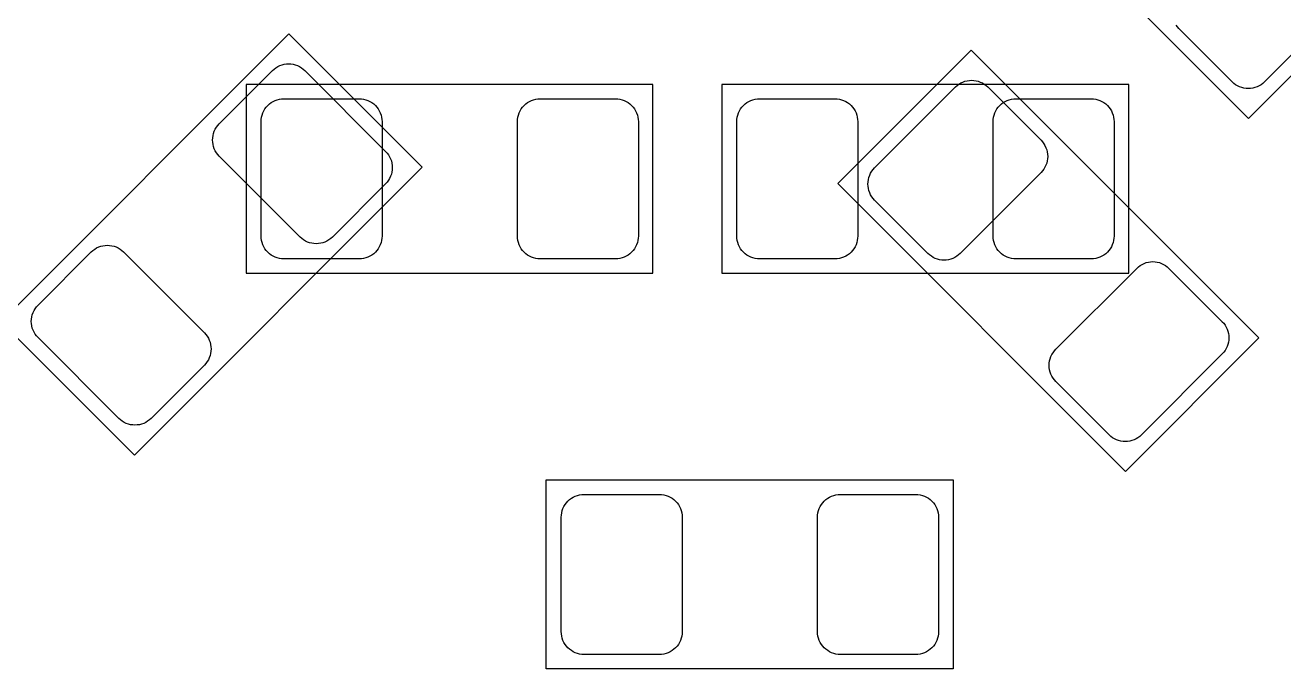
# Model space of a CAD drawing. Extents: x 0 to 143, y 0 to 190.
# Drawn here: x 68.3 to 83.64, y 128.4 to 136.24 of the extents above; entities that cross this region are included whole.
import ezdxf

# ---------------------------------------------------------------- set-up
doc = ezdxf.new("R2010")
doc.units = 0

msp = doc.modelspace()

# ---------------------------------------------------------------- linework, layer by layer
at = {"layer": 'Layer 1', "color": 7}
for points in [[(83.21294, 135.10474), (79.70774, 138.61248)], [(84.84108, 136.73288), (83.21294, 135.10474)], [(68.00596, 132.63078), (71.5137, 136.13852)], [(71.5137, 136.13852), (73.1393, 134.51292)], [(78.2066, 134.31226), (79.8322, 135.93786)], [(79.8322, 135.93786), (83.33994, 132.43266)], [(75.95362, 135.5213), (70.993, 135.5213)], [(70.993, 135.5213), (70.993, 133.2226)], [(75.95362, 133.2226), (75.95362, 135.5213)], [(76.79436, 135.5213), (76.79436, 133.2226)], [(81.75498, 135.5213), (76.79436, 135.5213)], [(81.75498, 133.2226), (81.75498, 135.5213)], [(73.1393, 134.51292), (69.6341, 131.00518)], [(81.71434, 130.80452), (78.2066, 134.31226)], [(70.993, 133.2226), (75.95362, 133.2226)], [(76.79436, 133.2226), (81.75498, 133.2226)], [(69.6341, 131.00518), (68.00596, 132.63078)], [(83.33994, 132.43266), (81.71434, 130.80452)], [(74.65314, 130.70292), (79.61376, 130.70292)], [(74.65314, 128.40168), (74.65314, 130.70292)], [(79.61376, 130.70292), (79.61376, 128.40168)], [(79.61376, 128.40168), (74.65314, 128.40168)]]:
    msp.add_lwpolyline(points, dxfattribs=at)
at = {"layer": 'Layer 1', "color": 16}
msp.add_lwpolyline([(84.39404, 136.5373), (83.408774, 135.552034), (83.388454, 135.533746), (83.36661, 135.51749), (83.342988, 135.503266), (83.31835, 135.491582), (83.292696, 135.482438), (83.26628, 135.475834), (83.239102, 135.47177), (83.211924, 135.4705), (83.184746, 135.47177), (83.157568, 135.475834), (83.131152, 135.482438), (83.105498, 135.491582), (83.080606, 135.503266), (83.057238, 135.51749), (83.035394, 135.533746), (83.015074, 135.552034), (82.365596, 136.201512), (82.347308, 136.221578), (82.331052, 136.243676)], dxfattribs=at)
for points in [[(71.5391, 135.77022), (71.566278, 135.766156), (71.592694, 135.759552), (71.618348, 135.750408), (71.642986, 135.738724), (71.666608, 135.7245), (71.688452, 135.708244), (71.708772, 135.689956), (72.694038, 134.70469), (72.712326, 134.68437), (72.728582, 134.662526), (72.742552, 134.639158), (72.754236, 134.61452), (72.763634, 134.588612), (72.770238, 134.562196), (72.774048, 134.535272), (72.775572, 134.50784), (72.774048, 134.480662), (72.770238, 134.453738), (72.763634, 134.427068), (72.754236, 134.401414), (72.742552, 134.376776), (72.728582, 134.353408), (72.712326, 134.33131), (72.694038, 134.311244), (72.04456, 133.661766), (72.02424, 133.643478), (72.002396, 133.627222), (71.979028, 133.612998), (71.95439, 133.601314), (71.928482, 133.59217), (71.902066, 133.585566), (71.875142, 133.581502), (71.84771, 133.580232), (71.820532, 133.581502), (71.793608, 133.585566), (71.766938, 133.59217), (71.741284, 133.601314), (71.716646, 133.612998), (71.693278, 133.627222), (71.67118, 133.643478), (71.651114, 133.661766), (70.665594, 134.647032), (70.647306, 134.667352), (70.63105, 134.689196), (70.61708, 134.712564), (70.605396, 134.737202), (70.596252, 134.76311), (70.589648, 134.789526), (70.585584, 134.81645), (70.584314, 134.843882), (70.585584, 134.87106), (70.589648, 134.897984), (70.596252, 134.924654), (70.605396, 134.950308), (70.61708, 134.974946), (70.63105, 134.998314), (70.647306, 135.020412), (70.665594, 135.040478), (71.315072, 135.689956), (71.335392, 135.708244), (71.357236, 135.7245), (71.380604, 135.738724), (71.405496, 135.750408), (71.43115, 135.759552), (71.457566, 135.766156), (71.484744, 135.77022), (71.511922, 135.77149), (71.5391, 135.77022)], [(79.865474, 135.570068), (79.892398, 135.566258), (79.918814, 135.5594), (79.944468, 135.550256), (79.96936, 135.538572), (79.992728, 135.524602), (80.014572, 135.508346), (80.034892, 135.490058), (80.68437, 134.84058), (80.702658, 134.82026), (80.718914, 134.798416), (80.732884, 134.775048), (80.744568, 134.75041), (80.753712, 134.724502), (80.76057, 134.698086), (80.76438, 134.671162), (80.765904, 134.64373), (80.76438, 134.616552), (80.76057, 134.589374), (80.753712, 134.562958), (80.744568, 134.537304), (80.732884, 134.512666), (80.718914, 134.489298), (80.702658, 134.4672), (80.68437, 134.44688), (79.699104, 133.461614), (79.678784, 133.443326), (79.65694, 133.42707), (79.633318, 133.4131), (79.60868, 133.401416), (79.583026, 133.392272), (79.55661, 133.385668), (79.529432, 133.381604), (79.502254, 133.380334), (79.474822, 133.381604), (79.447898, 133.385668), (79.421482, 133.392272), (79.395828, 133.401416), (79.370936, 133.4131), (79.347568, 133.42707), (79.325724, 133.443326), (79.305404, 133.461614), (78.655926, 134.111092), (78.637638, 134.131412), (78.621382, 134.153256), (78.607412, 134.176624), (78.595728, 134.201516), (78.586584, 134.22717), (78.579726, 134.253586), (78.575916, 134.280764), (78.574392, 134.307942), (78.575916, 134.33512), (78.579726, 134.362298), (78.586584, 134.388714), (78.595728, 134.414368), (78.607412, 134.439006), (78.621382, 134.462628), (78.637638, 134.484472), (78.655926, 134.504792), (79.641192, 135.490058), (79.661512, 135.508346), (79.683356, 135.524602), (79.706978, 135.538572), (79.731616, 135.550256), (79.75727, 135.5594), (79.783686, 135.566258), (79.810864, 135.570068), (79.838042, 135.571592), (79.865474, 135.570068)], [(69.329554, 133.56042), (69.356478, 133.556356), (69.382894, 133.549752), (69.408802, 133.540608), (69.43344, 133.528924), (69.456808, 133.514954), (69.478652, 133.498698), (69.498972, 133.480156), (70.484238, 132.49489), (70.502526, 132.474824), (70.518782, 132.452726), (70.533006, 132.429358), (70.54469, 132.40472), (70.553834, 132.379066), (70.560438, 132.352396), (70.564502, 132.325472), (70.565772, 132.298294), (70.564502, 132.270862), (70.560438, 132.243938), (70.553834, 132.217522), (70.54469, 132.191614), (70.533006, 132.166976), (70.518782, 132.143608), (70.502526, 132.121764), (70.484238, 132.101444), (69.83476, 131.451966), (69.814694, 131.433678), (69.792596, 131.417422), (69.769228, 131.403452), (69.74459, 131.391768), (69.718936, 131.38237), (69.692266, 131.375766), (69.665342, 131.371956), (69.638164, 131.370432), (69.610732, 131.371956), (69.583808, 131.375766), (69.557392, 131.38237), (69.531484, 131.391768), (69.506846, 131.403452), (69.483478, 131.417422), (69.461634, 131.433678), (69.441314, 131.451966), (68.456048, 132.437232), (68.43776, 132.457552), (68.421504, 132.479396), (68.40728, 132.503018), (68.395596, 132.527656), (68.386452, 132.55331), (68.379848, 132.579726), (68.375784, 132.606904), (68.374514, 132.634082), (68.375784, 132.66126), (68.379848, 132.688438), (68.386452, 132.714854), (68.395596, 132.740508), (68.40728, 132.7654), (68.421504, 132.788768), (68.43776, 132.810612), (68.456048, 132.830932), (69.105526, 133.480156), (69.125592, 133.498698), (69.14769, 133.514954), (69.171058, 133.528924), (69.195696, 133.540608), (69.22135, 133.549752), (69.24802, 133.556356), (69.274944, 133.56042), (69.302122, 133.56169), (69.329554, 133.56042)], [(82.07502, 133.360522), (82.102198, 133.356458), (82.128614, 133.349854), (82.154268, 133.34071), (82.178906, 133.329026), (82.202528, 133.314802), (82.224372, 133.298546), (82.244692, 133.280258), (82.893916, 132.63078), (82.912204, 132.610714), (82.928714, 132.588616), (82.942684, 132.565248), (82.954368, 132.54061), (82.963512, 132.514956), (82.970116, 132.488286), (82.97418, 132.461362), (82.97545, 132.434184), (82.97418, 132.406752), (82.970116, 132.379828), (82.963512, 132.353412), (82.954368, 132.327504), (82.942684, 132.302866), (82.928714, 132.279498), (82.912204, 132.257654), (82.893916, 132.237334), (81.90865, 131.252068), (81.888584, 131.23378), (81.866486, 131.217524), (81.843118, 131.2033), (81.81848, 131.191616), (81.792826, 131.182472), (81.766156, 131.175868), (81.739232, 131.171804), (81.7118, 131.170534), (81.684622, 131.171804), (81.657698, 131.175868), (81.631028, 131.182472), (81.605374, 131.191616), (81.580736, 131.2033), (81.557368, 131.217524), (81.53527, 131.23378), (81.515204, 131.252068), (80.865726, 131.901546), (80.847438, 131.921612), (80.831182, 131.94371), (80.816958, 131.967078), (80.805274, 131.991716), (80.79613, 132.01737), (80.789526, 132.04404), (80.785462, 132.070964), (80.784192, 132.098142), (80.785462, 132.125574), (80.789526, 132.152498), (80.79613, 132.178914), (80.805274, 132.204822), (80.816958, 132.22946), (80.831182, 132.252828), (80.847438, 132.274672), (80.865726, 132.294992), (81.850992, 133.280258), (81.871312, 133.298546), (81.893156, 133.314802), (81.916524, 133.329026), (81.941416, 133.34071), (81.96707, 133.349854), (81.993486, 133.356458), (82.02041, 133.360522), (82.047842, 133.361792), (82.07502, 133.360522)], [(76.05903, 130.524612), (76.085954, 130.520548), (76.11237, 130.513944), (76.138278, 130.5048), (76.162916, 130.493116), (76.186284, 130.479146), (76.208128, 130.46289), (76.228448, 130.444602), (76.246736, 130.424282), (76.262992, 130.402438), (76.277216, 130.378816), (76.2889, 130.354178), (76.298044, 130.328524), (76.304648, 130.302108), (76.308712, 130.27493), (76.309982, 130.247752), (76.309982, 128.854308), (76.308712, 128.82713), (76.304648, 128.799952), (76.298044, 128.773536), (76.2889, 128.747882), (76.277216, 128.72299), (76.262992, 128.699622), (76.246736, 128.677778), (76.228448, 128.657458), (76.208128, 128.63917), (76.186284, 128.622914), (76.162916, 128.608944), (76.138278, 128.59726), (76.11237, 128.587862), (76.085954, 128.581258), (76.05903, 128.577448), (76.031598, 128.575924), (75.113388, 128.575924), (75.085956, 128.577448), (75.059032, 128.581258), (75.032616, 128.587862), (75.006708, 128.59726), (74.98207, 128.608944), (74.958702, 128.622914), (74.936858, 128.63917), (74.916538, 128.657458), (74.89825, 128.677778), (74.881994, 128.699622), (74.86777, 128.72299), (74.856086, 128.747882), (74.846942, 128.773536), (74.840338, 128.799952), (74.836274, 128.82713), (74.835004, 128.854308), (74.835004, 130.247752), (74.836274, 130.27493), (74.840338, 130.302108), (74.846942, 130.328524), (74.856086, 130.354178), (74.86777, 130.378816), (74.881994, 130.402438), (74.89825, 130.424282), (74.916538, 130.444602), (74.936858, 130.46289), (74.958702, 130.479146), (74.98207, 130.493116), (75.006708, 130.5048), (75.032616, 130.513944), (75.059032, 130.520548), (75.085956, 130.524612), (75.113388, 130.525882), (76.031598, 130.525882), (76.05903, 130.524612)], [(79.183992, 130.524612), (79.210916, 130.520548), (79.237586, 130.513944), (79.26324, 130.5048), (79.287878, 130.493116), (79.311246, 130.479146), (79.333344, 130.46289), (79.35341, 130.444602), (79.371952, 130.424282), (79.388208, 130.402438), (79.402178, 130.378816), (79.413862, 130.354178), (79.423006, 130.328524), (79.42961, 130.302108), (79.433674, 130.27493), (79.434944, 130.247752), (79.434944, 128.854308), (79.433674, 128.82713), (79.42961, 128.799952), (79.423006, 128.773536), (79.413862, 128.747882), (79.402178, 128.72299), (79.388208, 128.699622), (79.371952, 128.677778), (79.35341, 128.657458), (79.333344, 128.63917), (79.311246, 128.622914), (79.287878, 128.608944), (79.26324, 128.59726), (79.237586, 128.587862), (79.210916, 128.581258), (79.183992, 128.577448), (79.156814, 128.575924), (78.23835, 128.575924), (78.210918, 128.577448), (78.183994, 128.581258), (78.157578, 128.587862), (78.131924, 128.59726), (78.107032, 128.608944), (78.083664, 128.622914), (78.06182, 128.63917), (78.0415, 128.657458), (78.023212, 128.677778), (78.006956, 128.699622), (77.992986, 128.72299), (77.981302, 128.747882), (77.971904, 128.773536), (77.9653, 128.799952), (77.961236, 128.82713), (77.959966, 128.854308), (77.959966, 130.247752), (77.961236, 130.27493), (77.9653, 130.302108), (77.971904, 130.328524), (77.981302, 130.354178), (77.992986, 130.378816), (78.006956, 130.402438), (78.023212, 130.424282), (78.0415, 130.444602), (78.06182, 130.46289), (78.083664, 130.479146), (78.107032, 130.493116), (78.131924, 130.5048), (78.157578, 130.513944), (78.183994, 130.520548), (78.210918, 130.524612), (78.23835, 130.525882), (79.156814, 130.525882), (79.183992, 130.524612)]]:
    msp.add_lwpolyline(points, close=True, dxfattribs=at)
at = {"layer": 'Layer 1', "color": 96}
for points in [[(72.39889, 135.34477), (72.426068, 135.340706), (72.452484, 135.334102), (72.478138, 135.324704), (72.502776, 135.31302), (72.526398, 135.29905), (72.548242, 135.282794), (72.568562, 135.264506), (72.58685, 135.244186), (72.603106, 135.222342), (72.617076, 135.198974), (72.62876, 135.174082), (72.637904, 135.148428), (72.644762, 135.122012), (72.648572, 135.095088), (72.650096, 135.067656), (72.650096, 133.674212), (72.648572, 133.647034), (72.644762, 133.62011), (72.637904, 133.59344), (72.62876, 133.567786), (72.617076, 133.543148), (72.603106, 133.51978), (72.58685, 133.497682), (72.568562, 133.477616), (72.548242, 133.459074), (72.526398, 133.442818), (72.502776, 133.428848), (72.478138, 133.417164), (72.452484, 133.40802), (72.426068, 133.401416), (72.39889, 133.397352), (72.371712, 133.396082), (71.453248, 133.396082), (71.42607, 133.397352), (71.398892, 133.401416), (71.372476, 133.40802), (71.346822, 133.417164), (71.322184, 133.428848), (71.298562, 133.442818), (71.276718, 133.459074), (71.256398, 133.477616), (71.23811, 133.497682), (71.221854, 133.51978), (71.207884, 133.543148), (71.1962, 133.567786), (71.187056, 133.59344), (71.180452, 133.62011), (71.176388, 133.647034), (71.175118, 133.674212), (71.175118, 135.067656), (71.176388, 135.095088), (71.180452, 135.122012), (71.187056, 135.148428), (71.1962, 135.174082), (71.207884, 135.198974), (71.221854, 135.222342), (71.23811, 135.244186), (71.256398, 135.264506), (71.276718, 135.282794), (71.298562, 135.29905), (71.322184, 135.31302), (71.346822, 135.324704), (71.372476, 135.334102), (71.398892, 135.340706), (71.42607, 135.34477), (71.453248, 135.34604), (72.371712, 135.34604), (72.39889, 135.34477)], [(75.524106, 135.34477), (75.55103, 135.340706), (75.577446, 135.334102), (75.6031, 135.324704), (75.627992, 135.31302), (75.65136, 135.29905), (75.673204, 135.282794), (75.693524, 135.264506), (75.711812, 135.244186), (75.728068, 135.222342), (75.742038, 135.198974), (75.753722, 135.174082), (75.76312, 135.148428), (75.769724, 135.122012), (75.773534, 135.095088), (75.775058, 135.067656), (75.775058, 133.674212), (75.773534, 133.647034), (75.769724, 133.62011), (75.76312, 133.59344), (75.753722, 133.567786), (75.742038, 133.543148), (75.728068, 133.51978), (75.711812, 133.497682), (75.693524, 133.477616), (75.673204, 133.459074), (75.65136, 133.442818), (75.627992, 133.428848), (75.6031, 133.417164), (75.577446, 133.40802), (75.55103, 133.401416), (75.524106, 133.397352), (75.496674, 133.396082), (74.57821, 133.396082), (74.551032, 133.397352), (74.524108, 133.401416), (74.497438, 133.40802), (74.471784, 133.417164), (74.447146, 133.428848), (74.423778, 133.442818), (74.40168, 133.459074), (74.381614, 133.477616), (74.363072, 133.497682), (74.346816, 133.51978), (74.332846, 133.543148), (74.321162, 133.567786), (74.312018, 133.59344), (74.305414, 133.62011), (74.30135, 133.647034), (74.30008, 133.674212), (74.30008, 135.067656), (74.30135, 135.095088), (74.305414, 135.122012), (74.312018, 135.148428), (74.321162, 135.174082), (74.332846, 135.198974), (74.346816, 135.222342), (74.363072, 135.244186), (74.381614, 135.264506), (74.40168, 135.282794), (74.423778, 135.29905), (74.447146, 135.31302), (74.471784, 135.324704), (74.497438, 135.334102), (74.524108, 135.340706), (74.551032, 135.34477), (74.57821, 135.34604), (75.496674, 135.34604), (75.524106, 135.34477)], [(78.19898, 135.34477), (78.225904, 135.340706), (78.252574, 135.334102), (78.278228, 135.324704), (78.302866, 135.31302), (78.326234, 135.29905), (78.348332, 135.282794), (78.368398, 135.264506), (78.38694, 135.244186), (78.403196, 135.222342), (78.417166, 135.198974), (78.42885, 135.174082), (78.437994, 135.148428), (78.444598, 135.122012), (78.448662, 135.095088), (78.449932, 135.067656), (78.449932, 133.674212), (78.448662, 133.647034), (78.444598, 133.62011), (78.437994, 133.59344), (78.42885, 133.567786), (78.417166, 133.543148), (78.403196, 133.51978), (78.38694, 133.497682), (78.368398, 133.477616), (78.348332, 133.459074), (78.326234, 133.442818), (78.302866, 133.428848), (78.278228, 133.417164), (78.252574, 133.40802), (78.225904, 133.401416), (78.19898, 133.397352), (78.171802, 133.396082), (77.253338, 133.396082), (77.225906, 133.397352), (77.198982, 133.401416), (77.172566, 133.40802), (77.146912, 133.417164), (77.12202, 133.428848), (77.098652, 133.442818), (77.076808, 133.459074), (77.056488, 133.477616), (77.0382, 133.497682), (77.021944, 133.51978), (77.007974, 133.543148), (76.99629, 133.567786), (76.986892, 133.59344), (76.980288, 133.62011), (76.976224, 133.647034), (76.974954, 133.674212), (76.974954, 135.067656), (76.976224, 135.095088), (76.980288, 135.122012), (76.986892, 135.148428), (76.99629, 135.174082), (77.007974, 135.198974), (77.021944, 135.222342), (77.0382, 135.244186), (77.056488, 135.264506), (77.076808, 135.282794), (77.098652, 135.29905), (77.12202, 135.31302), (77.146912, 135.324704), (77.172566, 135.334102), (77.198982, 135.340706), (77.225906, 135.34477), (77.253338, 135.34604), (78.171802, 135.34604), (78.19898, 135.34477)], [(81.323942, 135.34477), (81.35112, 135.340706), (81.377536, 135.334102), (81.40319, 135.324704), (81.427828, 135.31302), (81.451196, 135.29905), (81.473294, 135.282794), (81.493614, 135.264506), (81.511902, 135.244186), (81.528158, 135.222342), (81.542128, 135.198974), (81.553812, 135.174082), (81.562956, 135.148428), (81.56956, 135.122012), (81.573624, 135.095088), (81.574894, 135.067656), (81.574894, 133.674212), (81.573624, 133.647034), (81.56956, 133.62011), (81.562956, 133.59344), (81.553812, 133.567786), (81.542128, 133.543148), (81.528158, 133.51978), (81.511902, 133.497682), (81.493614, 133.477616), (81.473294, 133.459074), (81.451196, 133.442818), (81.427828, 133.428848), (81.40319, 133.417164), (81.377536, 133.40802), (81.35112, 133.401416), (81.323942, 133.397352), (81.296764, 133.396082), (80.3783, 133.396082), (80.351122, 133.397352), (80.323944, 133.401416), (80.297528, 133.40802), (80.271874, 133.417164), (80.247236, 133.428848), (80.223614, 133.442818), (80.20177, 133.459074), (80.18145, 133.477616), (80.163162, 133.497682), (80.146906, 133.51978), (80.132936, 133.543148), (80.121252, 133.567786), (80.112108, 133.59344), (80.10525, 133.62011), (80.10144, 133.647034), (80.099916, 133.674212), (80.099916, 135.067656), (80.10144, 135.095088), (80.10525, 135.122012), (80.112108, 135.148428), (80.121252, 135.174082), (80.132936, 135.198974), (80.146906, 135.222342), (80.163162, 135.244186), (80.18145, 135.264506), (80.20177, 135.282794), (80.223614, 135.29905), (80.247236, 135.31302), (80.271874, 135.324704), (80.297528, 135.334102), (80.323944, 135.340706), (80.351122, 135.34477), (80.3783, 135.34604), (81.296764, 135.34604), (81.323942, 135.34477)]]:
    msp.add_lwpolyline(points, close=True, dxfattribs=at)

doc.saveas('drawing.dxf')
